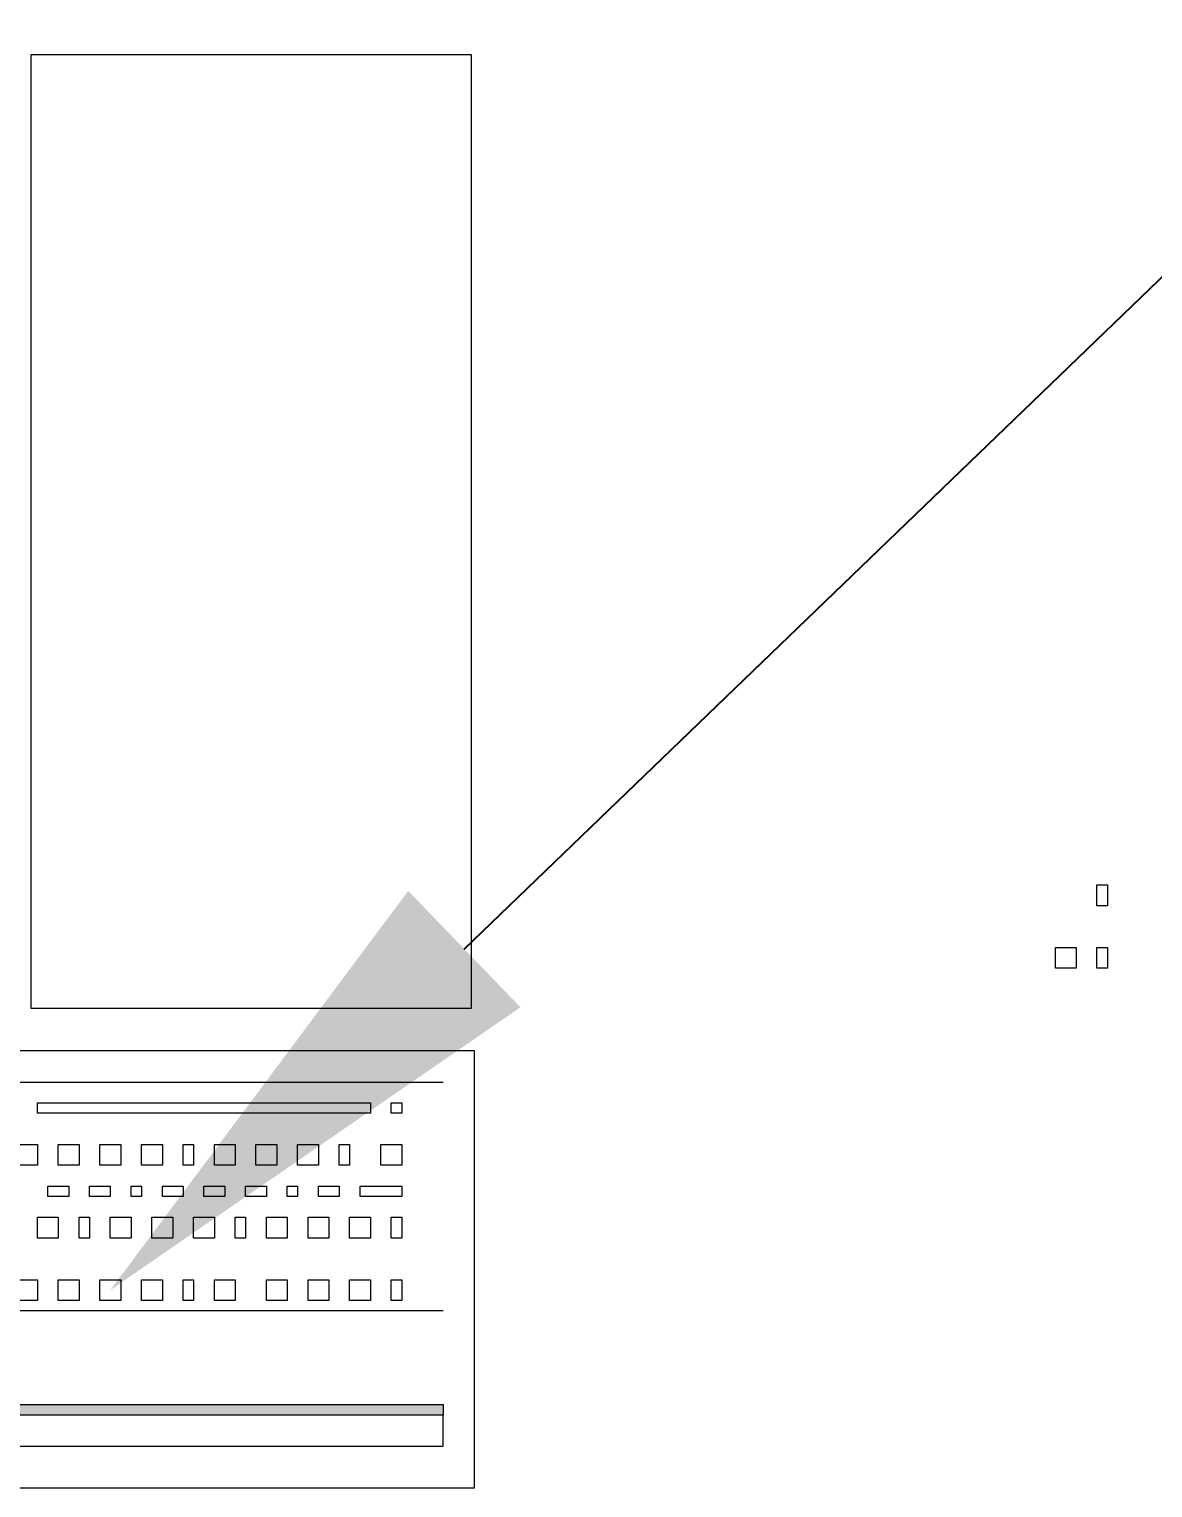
# Model space of a CAD drawing. Header units: millimetres. Extents: x 0 to 9491604, y -172998 to 295086.
# Drawn here: x 412547 to 413119, y 272986 to 273727 of the extents above; entities that cross this region are included whole.
import ezdxf
from ezdxf import colors
from ezdxf.entities.mleader import LeaderData, LeaderLine
from ezdxf.math import Vec2, Vec3

# ---------------------------------------------------------------- set-up
doc = ezdxf.new("R2010")
doc.units = ezdxf.units.MM
doc.layers.add('ТХ_ОБЩЕЕ', color=7, linetype='Continuous', lineweight=0, true_color=0x7b7b7b)
doc.styles.get("Standard").update_dxf_attribs({"font": 'GOST.TTF'})

# ---------------------------------------------------------------- blocks, each defined once
blk = doc.blocks.new('table oborud')
at = {"lineweight": 9, "elevation": 0}
blk.add_lwpolyline([(743413.46, 689148.36), (743898.7, 689148.36), (743898.7, 688924.76), (743413.46, 688924.76)], close=True, dxfattribs=at)
at = {"layer": 'ТХ_ОБЩЕЕ', "ltscale": 100, "transparency": 33554687}
for points in [[(743391.96, 688922.99), (743391.96, 689309.28), (743169.71, 689309.28), (743169.71, 688922.99)], [(743206.75, 688938.87), (743206.75, 689293.41), (743190.88, 689293.41), (743190.88, 688938.87), (743206.75, 688938.87), (743206.75, 689293.41), (743212.04, 689293.41), (743212.04, 688938.87)], [(743344.34, 689145.24), (743333.75, 689145.24), (743333.75, 689171.7), (743344.34, 689171.7)], [(743275.54, 689145.24), (743264.96, 689145.24), (743264.96, 689155.82), (743275.54, 689155.82)], [(743307.29, 689134.66), (743296.71, 689134.66), (743296.71, 689145.24), (743307.29, 689145.24)], [(743365.5, 688975.91), (743360.21, 688975.91), (743360.21, 689145.24), (743365.5, 689145.24)], [(743323.17, 689129.37), (743317.88, 689129.37), (743317.88, 689139.95), (743323.17, 689139.95)], [(743275.54, 689124.07), (743264.96, 689124.07), (743264.96, 689134.66), (743275.54, 689134.66)], [(743344.34, 689124.07), (743333.75, 689124.07), (743333.75, 689134.66), (743344.34, 689134.66)], [(743307.29, 689118.78), (743296.71, 689118.78), (743296.71, 689124.07), (743307.29, 689124.07)], [(743323.17, 689108.2), (743317.88, 689108.2), (743317.88, 689118.78), (743323.17, 689118.78)], [(743275.54, 689102.91), (743264.96, 689102.91), (743264.96, 689113.49), (743275.54, 689113.49)], [(743307.29, 689097.62), (743296.71, 689097.62), (743296.71, 689108.2), (743307.29, 689108.2)], [(743344.34, 689102.91), (743333.75, 689102.91), (743333.75, 689113.49), (743344.34, 689113.49)], [(743275.54, 689081.74), (743264.96, 689081.74), (743264.96, 689092.32), (743275.54, 689092.32)], [(743323.17, 689092.33), (743317.88, 689092.33), (743317.88, 689097.62), (743323.17, 689097.62)], [(743344.34, 689081.74), (743333.75, 689081.74), (743333.75, 689092.32), (743344.34, 689092.32)], [(743307.29, 689076.45), (743296.71, 689076.45), (743296.71, 689087.03), (743307.29, 689087.03)], [(743323.17, 689071.16), (743317.88, 689071.16), (743317.88, 689081.74), (743323.17, 689081.74)], [(743275.54, 689065.87), (743264.96, 689065.87), (743264.96, 689071.16), (743275.54, 689071.16)], [(743344.34, 689065.87), (743333.75, 689065.87), (743333.75, 689071.16), (743344.34, 689071.16)], [(743307.29, 689055.28), (743296.71, 689055.28), (743296.71, 689065.86), (743307.29, 689065.86)], [(743275.54, 689044.7), (743264.96, 689044.7), (743264.96, 689055.28), (743275.54, 689055.28)], [(743323.17, 689049.99), (743317.88, 689049.99), (743317.88, 689060.58), (743323.17, 689060.58)], [(743344.34, 689044.7), (743333.75, 689044.7), (743333.75, 689055.28), (743344.34, 689055.28)], [(743307.29, 689039.41), (743296.71, 689039.41), (743296.71, 689044.7), (743307.29, 689044.7)], [(743323.17, 689028.82), (743317.88, 689028.82), (743317.88, 689039.41), (743323.17, 689039.41)], [(743344.34, 689023.54), (743333.75, 689023.54), (743333.75, 689034.12), (743344.34, 689034.12)], [(743275.54, 689018.24), (743264.96, 689018.24), (743264.96, 689028.82), (743275.54, 689028.82)], [(743307.29, 689018.24), (743296.71, 689018.24), (743296.71, 689028.82), (743307.29, 689028.82)], [(743323.17, 689012.95), (743317.88, 689012.95), (743317.88, 689018.24), (743323.17, 689018.24)], [(743344.34, 689002.37), (743333.75, 689002.37), (743333.75, 689012.95), (743344.34, 689012.95)], [(743275.54, 688997.07), (743264.96, 688997.07), (743264.96, 689007.66), (743275.54, 689007.66)], [(743307.29, 688997.07), (743296.71, 688997.07), (743296.71, 689007.66), (743307.29, 689007.66)], [(743323.17, 688991.78), (743317.88, 688991.78), (743317.88, 689002.37), (743323.17, 689002.37)], [(743344.34, 688986.49), (743333.75, 688986.49), (743333.75, 688991.78), (743344.34, 688991.78)], [(743275.54, 688975.91), (743264.96, 688975.91), (743264.96, 688986.49), (743275.54, 688986.49)], [(743307.29, 688975.91), (743296.71, 688975.91), (743296.71, 688986.49), (743307.29, 688986.49)], [(743323.17, 688960.03), (743317.88, 688960.03), (743317.88, 688981.2), (743323.17, 688981.2)], [(743344.34, 688960.03), (743333.75, 688960.03), (743333.75, 688970.62), (743344.34, 688970.62)], [(743275.54, 688960.03), (743264.96, 688960.03), (743264.96, 688965.33), (743275.54, 688965.33)], [(743307.29, 688960.03), (743296.71, 688960.03), (743296.71, 688965.33), (743307.29, 688965.33)], [(743365.5, 688960.03), (743360.21, 688960.03), (743360.21, 688965.33), (743365.5, 688965.33)], [(743444.58, 688617.06), (743434, 688617.06), (743434, 688627.64), (743444.58, 688627.64)], [(743444.58, 688601.19), (743434, 688601.19), (743434, 688606.48), (743444.58, 688606.48)], [(743476.33, 688601.19), (743465.75, 688601.19), (743465.75, 688606.48), (743476.33, 688606.48)]]:
    blk.add_lwpolyline(points, close=True, dxfattribs=at)
for points in [[(743259.67, 688938.87), (743259.67, 689293.41)], [(743376.08, 689293.41), (743376.08, 688938.86)]]:
    blk.add_lwpolyline(points, dxfattribs=at)
blk.add_solid([(743206.75, 689293.4), (743206.75, 688938.86), (743212.04, 689293.4), (743212.04, 688938.86)], dxfattribs=at)

msp = doc.modelspace()

# ---------------------------------------------------------------- block references
at = {"lineweight": 9, "rotation": 90}
msp.add_blockref('table oborud', (1101696.67, -470184.14, 0), dxfattribs=at)

# ---------------------------------------------------------------- leaders
at = {"lineweight": 9}
ml = msp.add_multileader_mtext('Standard', dxfattribs=at)
ml.set_content('ТК-шкаф', color=256)
ml.set_leader_properties()
ml.build(insert=Vec2(0, 0))
ml.multileader.update_dxf_attribs({"text_left_attachment_type": 6, "text_right_attachment_type": 6, "arrow_head_size": 250})
ctx = ml.context
ctx.base_point, ctx.char_height, ctx.arrow_head_size, ctx.plane_origin = Vec3(410988.36, 274490.02, 0), 350, 250, Vec3(410601.18, 274495.16, 0)
ctx.left_attachment, ctx.right_attachment = 6, 6
notes = []
notes.append((ctx, [(0, (1, 1, 0), (410980.36, 274490.02, 0), (1, 0), 8, [(0, [(410291.39, 273394.48, 0)], 0, [])])]))
ctx.mtext.insert, ctx.mtext.flow_direction = Vec3(410990.36, 274939.84, 0), 5
ml = msp.add_multileader_mtext('Standard', dxfattribs=at)
ml.set_content('3.2', color=256)
ml.set_leader_properties()
ml.build(insert=Vec2(0, 0))
ml.multileader.update_dxf_attribs({"text_left_attachment_type": 6, "text_right_attachment_type": 6, "arrow_head_size": 250})
ctx = ml.context
ctx.base_point, ctx.char_height, ctx.arrow_head_size, ctx.plane_origin = Vec3(413378.74, 273839.92, 0), 350, 250, Vec3(412881.41, 273217.73, 0)
ctx.left_attachment, ctx.right_attachment = 6, 6
notes.append((ctx, [(0, (1, 1, 0), (413370.74, 273839.92, 0), (1, 0), 8, [(0, [(412588.47, 273086.12, 0)], 0, [])])]))
ctx.mtext.insert, ctx.mtext.flow_direction = Vec3(413380.74, 274259.92, 0), 5
for ctx, leaders in notes:
    for number, flags, end, landing, length, lines in leaders:
        leader = LeaderData()
        leader.index, (leader.has_last_leader_line, leader.has_dogleg_vector, leader.attachment_direction) = number, flags
        leader.last_leader_point, leader.dogleg_vector, leader.dogleg_length = Vec3(end), Vec3(landing), length
        for number, points, colour, breaks in lines:
            line = LeaderLine()
            line.index, line.vertices, line.color, line.breaks = number, Vec3.list(points), colors.encode_raw_color(colour), breaks
            leader.lines.append(line)
        ctx.leaders.append(leader)

doc.saveas('drawing.dxf')
